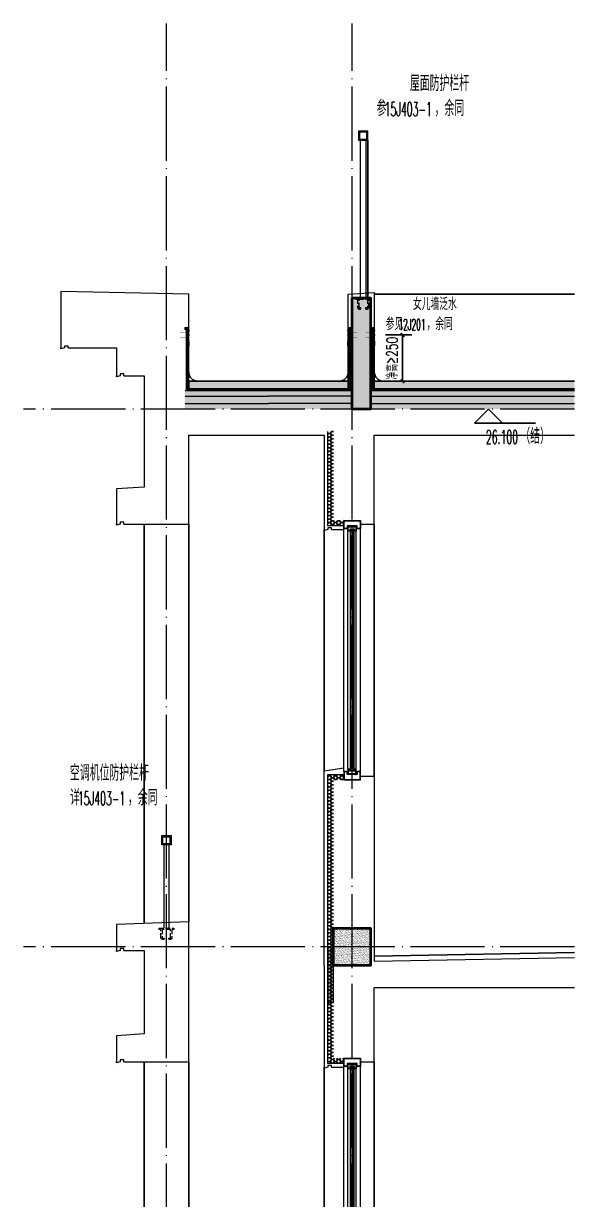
# Model space of a CAD drawing. Extents: x 27938 to 725830, y -209821 to 1628073.
# Drawn here: x 491100 to 494069, y -158206 to -151863 of the extents above; entities that cross this region are included whole.
import ezdxf
from ezdxf.xclip import XClip

# ---------------------------------------------------------------- set-up
doc = ezdxf.new("R2010")
doc.units = 0
doc.header["$LTSCALE"] = 1000
doc.header["$MEASUREMENT"] = 0
doc.header["$XCLIPFRAME"] = 0
doc.linetypes.add('DASH', pattern=[0.35, 0.25, -0.1])
doc.linetypes.add('DOTE', pattern=[2.42, 2, -0.2, 0.02, -0.2])
for name, color, linetype in [('3-屋面构造层', 157, 'Continuous'), ('DIM_ELEV', 3, 'Continuous'), ('DIM_IDEN', 67, 'Continuous'), ('PUB_TEXT', 4, 'Continuous'), ('Stair-栏杆', 142, 'Continuous'), ('SURFACE', 6, 'Continuous'), ('看线', 251, 'Continuous'), ('立面-看线', 251, 'Continuous')]:
    doc.layers.add(name, color=color, linetype=linetype)
for name, color, linetype, lineweight in [('DOTE', 19, 'DOTE', 9), ('PUB_HATCH', 8, 'Continuous', 9), ('S_WINDOW', 144, 'Continuous', 15), ('WALL', 9, 'Continuous', 40), ('内粉刷', 37, 'Continuous', 9), ('立面-栏杆', 105, 'Continuous', 15), ('细细', 250, 'Continuous', 0)]:
    doc.layers.add(name, color=color, linetype=linetype, lineweight=lineweight)
doc.styles.add('_TCH_DIM', font='SIMPLEX.shx', dxfattribs={"width": 0.7, "bigfont": 'GBCBIG.shx'})
doc.styles.add('_TCH_DIM_T3', font='SIMPLEX.shx', dxfattribs={"width": 0.494118, "bigfont": 'GBCBIG.shx'})
doc.dimstyles.new('_TCH_ARCH&&20', dxfattribs={"dimtxt": 59.5, "dimasz": 20, "dimexe": 50, "dimexo": 60, "dimgap": 25.25, "dimtad": 1, "dimdec": 0, "dimzin": 0, "dimdsep": 46, "dimtxsty": '_TCH_DIM_T3', "dimblk": 'ARCHTICK', "dimcen": 0.09, "dimclrt": 7, "dimazin": 2, "dimtfac": 1, "dimtdec": 0, "dimtix": 1, "dimtmove": 2, "dimatfit": 3, "dimfxl": 1, "dimtolj": 1, "dimtzin": 0, "dimarcsym": 0})
pattern_1 = [(0, (-811253.24, -385446.952), (16.66875, 9.623705), [11.1125, -22.225]), (120, (-811253.24, -385446.952), (-16.66874801, 9.62370845), [11.1125, -22.225]), (60, (-811253.24, -385446.952), (1.99e-06, 19.24741345), [-22.225, 11.1125])]
pattern_2 = [(315, (-218910.2607, -140541.0897), (-1.767766953, -1.767766953), []), (315, (-218909.0822, -140541.0897), (-1.767766953, -1.767766953), [])]
pattern_3 = [(315, (-218910.2607, -141979.3279), (-1.767766953, -1.767766953), []), (315, (-218909.0822, -141979.3279), (-1.767766953, -1.767766953), [])]

# ---------------------------------------------------------------- blocks, each defined once
blk = doc.blocks.new('zrszerf')
at = {"layer": '细细'}
h = blk.add_hatch(dxfattribs=at)
h.set_pattern_fill('金属', color=256, style=0)
h.set_pattern_definition(pattern_2)
h.paths.add_polyline_path([(257694.9, 608543.3), (257714.9, 608543.3), (257714.9, 608556.8), (257764.9, 608556.8), (257764.9, 608543.3), (257784.9, 608543.3), (257784.9, 608588.3), (257694.9, 608588.3)])
h.paths.add_polyline_path([(257712.9, 608558.8), (257712.9, 608545.3), (257696.9, 608545.3), (257696.9, 608586.3), (257782.9, 608586.3), (257782.9, 608545.3), (257766.9, 608545.3), (257766.9, 608558.8)], flags=16)
h = blk.add_hatch(dxfattribs=at)
h.set_pattern_fill('金属', color=256, style=0)
h.set_pattern_definition(pattern_2)
h.paths.add_polyline_path([(257762.4, 608554.8), (257762.4, 608529.8), (257750.4, 608529.8), (257750.4, 608539.8), (257729.4, 608539.8), (257729.4, 608529.8), (257717.4, 608529.8), (257717.4, 608554.8)])
h.paths.add_polyline_path([(257719.4, 608552.8), (257719.4, 608531.8), (257727.4, 608531.8), (257727.4, 608541.8), (257752.4, 608541.8), (257752.4, 608531.8), (257760.4, 608531.8), (257760.4, 608552.8)], flags=16)
h = blk.add_hatch(color=256, dxfattribs=at)
edge = h.paths.add_edge_path()
edge.add_line((257735.4, 608539.8), (257735.4, 608527.8))
edge.add_arc((257739.9, 608519.5), 9.44, 61.51755, 118.48245, ccw=False)
edge.add_line((257744.4, 608527.8), (257744.4, 608539.8))
edge.add_arc((257739.9, 608548.1), 9.44, 241.51755, 298.48245, ccw=False)
h = blk.add_hatch(dxfattribs=at)
h.set_pattern_fill('金属', color=256, style=0)
h.set_pattern_definition(pattern_3)
h.paths.add_polyline_path([(257694.9, 607233.3), (257714.9, 607233.3), (257714.9, 607219.8), (257764.9, 607219.8), (257764.9, 607233.3), (257784.9, 607233.3), (257784.9, 607188.3), (257694.9, 607188.3)])
h.paths.add_polyline_path([(257712.9, 607217.8), (257712.9, 607231.3), (257696.9, 607231.3), (257696.9, 607190.3), (257782.9, 607190.3), (257782.9, 607231.3), (257766.9, 607231.3), (257766.9, 607217.8)], flags=16)
h = blk.add_hatch(dxfattribs=at)
h.set_pattern_fill('金属', color=256, style=0)
h.set_pattern_definition(pattern_3)
h.paths.add_polyline_path([(257762.4, 607221.8), (257762.4, 607246.8), (257750.4, 607246.8), (257750.4, 607236.8), (257729.4, 607236.8), (257729.4, 607246.8), (257717.4, 607246.8), (257717.4, 607221.8)])
h.paths.add_polyline_path([(257719.4, 607223.8), (257719.4, 607244.8), (257727.4, 607244.8), (257727.4, 607234.8), (257752.4, 607234.8), (257752.4, 607244.8), (257760.4, 607244.8), (257760.4, 607223.8)], flags=16)
h = blk.add_hatch(color=256, dxfattribs=at)
edge = h.paths.add_edge_path()
edge.add_line((257735.4, 607236.8), (257735.4, 607248.8))
edge.add_arc((257739.9, 607257.1), 9.44, 241.51755, 298.48245)
edge.add_line((257744.4, 607248.8), (257744.4, 607236.8))
edge.add_arc((257739.9, 607228.5), 9.44, 61.51755, 118.48245)
at = {"layer": 'S_WINDOW'}
for p, q in [((257694.9, 607233.3), (257694.9, 608543.3)), ((257784.9, 607233.3), (257784.9, 608543.3)), ((257717.4, 607246.8), (257717.4, 608529.8)), ((257762.4, 607246.8), (257762.4, 608529.8))]:
    blk.add_line(p, q, dxfattribs=at)
for points in [[(257784.9, 608588.3), (257784.9, 608543.3), (257764.9, 608543.3), (257764.9, 608556.8), (257714.9, 608556.8), (257714.9, 608543.3), (257694.9, 608543.3), (257694.9, 608588.3)], [(257782.9, 608586.3), (257782.9, 608545.3), (257766.9, 608545.3), (257766.9, 608558.8), (257712.9, 608558.8), (257712.9, 608545.3), (257696.9, 608545.3), (257696.9, 608586.3)], [(257762.4, 608554.8), (257762.4, 608529.8), (257750.4, 608529.8), (257750.4, 608539.8), (257729.4, 608539.8), (257729.4, 608529.8), (257717.4, 608529.8), (257717.4, 608554.8)], [(257760.4, 608552.8), (257760.4, 608531.8), (257752.4, 608531.8), (257752.4, 608541.8), (257727.4, 608541.8), (257727.4, 608531.8), (257719.4, 608531.8), (257719.4, 608552.8)], [(257784.9, 607188.3), (257784.9, 607233.3), (257764.9, 607233.3), (257764.9, 607219.8), (257714.9, 607219.8), (257714.9, 607233.3), (257694.9, 607233.3), (257694.9, 607188.3)], [(257782.9, 607190.3), (257782.9, 607231.3), (257766.9, 607231.3), (257766.9, 607217.8), (257712.9, 607217.8), (257712.9, 607231.3), (257696.9, 607231.3), (257696.9, 607190.3)], [(257762.4, 607221.8), (257762.4, 607246.8), (257750.4, 607246.8), (257750.4, 607236.8), (257729.4, 607236.8), (257729.4, 607246.8), (257717.4, 607246.8), (257717.4, 607221.8)], [(257760.4, 607223.8), (257760.4, 607244.8), (257752.4, 607244.8), (257752.4, 607234.8), (257727.4, 607234.8), (257727.4, 607244.8), (257719.4, 607244.8), (257719.4, 607223.8)]]:
    blk.add_lwpolyline(points, close=True, dxfattribs=at)
at = {"layer": '细细'}
for points in [[(257735.4, 608539.8), (257735.4, 608527.8, -0.253805), (257744.4, 608527.8), (257744.4, 608539.8, -0.253805)], [(257735.4, 607236.8), (257735.4, 607248.8, 0.253805), (257744.4, 607248.8), (257744.4, 607236.8, 0.253805)]]:
    blk.add_lwpolyline(points, format="xyb", close=True, dxfattribs=at)
for points in [[(257735.4, 607248.8), (257735.4, 608539.8)], [(257744.4, 607248.8), (257744.4, 608539.8)], [(257729.4, 608529.8), (257729.4, 607246.8)], [(257750.4, 608529.8), (257750.4, 607246.8)]]:
    blk.add_lwpolyline(points, dxfattribs=at)
blk = doc.blocks.new('A$C01BC52BD')
at = {"layer": '立面-栏杆'}
for p, q in [((-15, 0), (-15, 450)), ((15, 450), (15, 0))]:
    blk.add_line(p, q, dxfattribs=at)
at = {"layer": '立面-栏杆', "linetype": 'DASH', "ltscale": 0.1}
for p, q in [((40, 0), (-40, 0)), ((-40, 0), (-40, -7.1)), ((40, -7.1), (40, 0)), ((-40, -7.1), (-29.7, -7.1)), ((-29.7, -7.1), (-29.7, -51)), ((-22.5, -7.1), (22.4, -7.1)), ((-22.5, -51), (-22.5, -7.1)), ((-15.3, -52.8), (-20.7, -52.8)), ((-20.7, -60), (-15.3, -60)), ((-12.6, -57.3), (-12.6, -55.5)), ((12.5, -55.5), (12.5, -57.3)), ((20.6, -52.8), (15.2, -52.8)), ((15.2, -60), (20.6, -60)), ((22.4, -7.1), (22.4, -51)), ((29.6, -7.1), (40, -7.1)), ((29.6, -51), (29.6, -7.1))]:
    blk.add_line(p, q, dxfattribs=at)
at = {"layer": '立面-栏杆'}
for points in [[(25, 500), (-25, 500), (-25, 450), (25, 450)], [(19, 494), (-19, 494), (-19, 456), (19, 456)]]:
    blk.add_lwpolyline(points, close=True, dxfattribs=at)
at = {"layer": '立面-栏杆', "linetype": 'DASH', "ltscale": 0.1}
for centre, major_axis, start_param, end_param in [((-20.7, -51), (6.36, 6.36), 2.356194, 3.926991), ((-20.7, -51), (1.27, 1.27), 2.356194, 3.926991), ((-15.3, -55.5), (1.91, 1.91), 5.497787, 7.068583), ((-15.3, -57.3), (1.91, 1.91), 3.926991, 5.497787), ((15.2, -55.5), (1.91, 1.91), 0.785398, 2.356194), ((17.1, -55.4), (3.53, 3.53), 2.748894, 3.534292), ((20.6, -51), (-6.36, 6.36), 2.356194, 3.926991), ((20.6, -51), (-1.27, 1.27), 2.356194, 3.926991)]:
    blk.add_ellipse(centre, major_axis=major_axis, ratio=1, start_param=start_param, end_param=end_param, dxfattribs=at)
blk = doc.blocks.new('A$C2F8614E4')
at = {"layer": 'PUB_TEXT', "style": '_TCH_DIM'}
for s, height, width, p in [('空调机位防护栏杆', 84.4, 0.7, (-495.1, 296.2)), ('详', 84.4, 0.7, (-495.1, 163.3)), ('，余同', 84.4, 0.7, (-182.6, 163.3)), ('15J403-1', 74.38, 0.494118, (-452.1, 163.3))]:
    blk.add_text(s, height=height, dxfattribs=dict(at, width=width)).set_placement(p)
blk = doc.blocks.new('HFHFHTFHSD')
at = {"layer": '立面-看线'}
h = blk.add_hatch(dxfattribs=at)
h.set_pattern_fill('HONEY', color=256, scale=7)
h.set_pattern_definition(pattern_1)
h.paths.add_polyline_path([(933745.5, -117386.1), (933775.5, -117386.1), (933775.5, -116386.1), (933830.5, -116386.1), (933830.5, -116356.1), (933745.5, -116356.1)])
h = blk.add_hatch(dxfattribs=at)
h.set_pattern_fill('碎沙', color=256, scale=4)
h.set_pattern_definition([(37.5, (132722.289, -502748.035), (-0.32000626, 9.78826475), [0, -7.7216, 0, -8.636, 0, -8.255]), (7.5, (132722.29, -502748.035), (8.99046566, 14.33650201), [0, -4.1656, 0, -6.9596, 0, -2.667]), (327.5, (132716.041, -502748.035), (15.819847405, 0.02874369), [0, -2.54, 0, -9.144, 0, -11.938]), (317.5, (132716.041, -502748.035), (15.27112905, 4.45858647), [0, -1.27, 0, -5.9944, 0, -6.858])])
h.paths.add_polyline_path([(933775.5, -117386.1), (933975.5, -117386.1), (933975.5, -117186.1), (933775.5, -117186.1)])
h = blk.add_hatch(dxfattribs=at)
h.set_pattern_fill('HONEY', color=256, scale=7)
h.set_pattern_definition(pattern_1)
h.paths.add_polyline_path([(933745.5, -117386.1), (933775.5, -117386.1), (933775.5, -117886.1), (933830.5, -117886.1), (933830.5, -117916.1), (933745.5, -117916.1)])
at = {"layer": 'PUB_HATCH', "color": 215, "true_color": 0xa953a0}
for points in [[(933745.5, -117386.1), (933745.5, -116356.1), (933830.5, -116356.1)], [(933830.5, -117916.1), (933745.5, -117916.1), (933745.5, -117386.1)]]:
    blk.add_lwpolyline(points, dxfattribs=at)
at = {"layer": 'WALL'}
blk.add_lwpolyline([(933775.5, -117186.1), (933975.5, -117186.1), (933975.5, -117386.1), (933775.5, -117386.1)], close=True, dxfattribs=at)
at = {"layer": '内粉刷'}
blk.add_line((933725.5, -117386.1), (933725.5, -117936.1), dxfattribs=at)
for points in [[(933725.5, -117386.1), (933725.5, -116336.1), (933830.5, -116321.1)], [(933920.5, -116366.1), (933995.5, -116366.1), (933995.5, -117366.1)], [(932645.5, -117906.1), (932995.5, -117906.1), (932995.5, -117151.1), (932605.5, -117166.1), (932605.5, -117306.1)], [(932645.5, -117306.1), (932645.5, -117296.1), (932625.5, -117296.1), (932625.5, -117306.1), (932605.5, -117311.1), (932605.5, -117306.1)], [(932645.5, -117306.1), (932755.5, -117306.1), (932755.5, -117756.1), (932605.5, -117766.1), (932605.5, -117906.1)], [(935074.1, -117346.1), (933995.5, -117366.1)], [(933920.5, -117906.1), (933995.5, -117906.1), (933995.5, -117506.1), (935074.1, -117506.1)], [(932645.5, -117906.1), (932645.5, -117896.1), (932625.5, -117896.1), (932625.5, -117906.1), (932605.5, -117911.1), (932605.5, -117906.1)], [(932595.5, -117936.1), (932595.5, -117936.1)], [(933765.5, -117936.1), (933765.5, -117926.1), (933745.5, -117926.1), (933745.5, -117936.1), (933725.5, -117941.1), (933725.5, -117936.1)], [(933765.5, -117936.1), (933830.5, -117936.1)]]:
    blk.add_lwpolyline(points, dxfattribs=at)
at = {"layer": '看线'}
for p, q in [((932755.5, -115006.1), (932755.5, -117160.3)), ((932995.5, -115006.1), (932995.5, -117151.1)), ((933725.5, -115036.1), (933725.5, -116336.1)), ((933995.5, -115006.1), (933995.5, -116366.1))]:
    blk.add_line(p, q, dxfattribs=at)
at = {"layer": '看线', "color": 32}
blk.add_lwpolyline([(935074.1, -117316.1), (933995.5, -117336.1)], dxfattribs=at)
for name, p in [('zrszerf', (676135.6, -723574.4)), ('A$C2F8614E4', (932850.5, -116686.1))]:
    blk.add_blockref(name, p)
at = {"xscale": -1}
blk.add_blockref('A$C01BC52BD', (932875.5, -117186.1), dxfattribs=at)
blk = doc.blocks.new('VDVDXAXFSFFX')
at = {"layer": 'PUB_HATCH'}
h = blk.add_hatch(dxfattribs=at)
h.set_pattern_fill('DOTS', color=251, scale=2, style=0)
h.set_pattern_definition([(0, (924712.4965, -148185.593), (1.5875, 3.175), [0, -3.175])])
h.paths.add_polyline_path([(924682.5, -148185.6), (924712.5, -148185.6), (924712.5, -147935.6), (924712.5, -147885.6), (924712.5, -147885.6), (924712.5, -147885.6), (924682.5, -147885.6)])
at = {"layer": 'PUB_HATCH', "color": 5}
blk.add_lwpolyline([(924712.5, -147885.6), (924682.5, -147885.6), (924682.5, -148185.6), (924712.5, -148185.6)], close=True, dxfattribs=at)
blk = doc.blocks.new('_ArchTick')
at = {"color": 0, "linetype": 'ByBlock', "const_width": 0.4}
blk.add_lwpolyline([(-0.5, -0.5), (0.5, 0.5)], dxfattribs=at)
blk = doc.blocks.new('*D222')
at = {"layer": 'Defpoints', "color": 0, "transparency": 16777216}
for p in [(492990.4, -153543), (493142.9, -153543), (492990.4, -153793)]:
    blk.add_point(p, dxfattribs=at)
at = {"layer": 'DIM_IDEN', "color": 0, "lineweight": -2, "transparency": 16777216}
for p, q in [((493050.4, -153543), (493192.9, -153543)), ((493142.9, -153793), (493142.9, -153543)), ((493050.4, -153793), (493192.9, -153793))]:
    blk.add_line(p, q, dxfattribs=at)
at = {"layer": 'DIM_IDEN', "color": 0, "lineweight": -2, "transparency": 16777216, "xscale": 20, "yscale": 20, "zscale": 20}
for p, rotation in [((493142.9, -153543), 90), ((493142.9, -153793), 270)]:
    blk.add_blockref('_ArchTick', p, dxfattribs=dict(at, rotation=rotation))
at = {"layer": 'DIM_IDEN', "color": 7, "transparency": 16777216, "insert": (493086.3, -153668), "char_height": 59.5, "attachment_point": 5, "rotation": 90, "style": '_TCH_DIM_T3'}
blk.add_mtext('\\A1;{\\W0.70588;净高≥250}', dxfattribs=at)
blk = doc.blocks.new('A$C05102146')
at = {"layer": 'PUB_TEXT', "style": '_TCH_DIM'}
for s, height, width, p in [('屋面防护栏杆', 84.4, 0.7, (226.9, 215.7)), ('参', 84.4, 0.7, (47.3, 81)), ('15J403-1', 74.38, 0.494118, (90.3, 81)), ('，余同', 84.4, 0.7, (359.8, 81))]:
    blk.add_text(s, height=height, dxfattribs=dict(at, width=width)).set_placement(p)
blk = doc.blocks.new('A$C40486AD2')
at = {"layer": 'PUB_TEXT', "style": '_TCH_DIM'}
for s, height, width, p in [('女儿墙泛水', 67.52, 0.7, (254.8, 115.3)), ('参见', 67.52, 0.7, (107.7, 7.5)), ('12J201', 59.5, 0.494118, (176.6, 7.5)), ('，余同', 67.52, 0.7, (327.8, 7.5))]:
    blk.add_text(s, height=height, dxfattribs=dict(at, width=width)).set_placement(p)
blk = doc.blocks.new('FGHFG4334GDFGDFFGGGGGGDFG4G')
at = {"layer": 'SURFACE', "const_width": 2.25}
for points in [[(46.5, 0), (0, 0)], [(46.5, -27.6), (0, -27.6)]]:
    blk.add_lwpolyline(points, dxfattribs=at)
at = {"layer": 'SURFACE', "const_width": 1.5}
blk.add_lwpolyline([(46.5, 17.2, -1), (46.5, 5.2), (46.5, -6.8, -1), (46.5, -18.8), (46.5, -36.8), (52.5, -48), (52.5, -72.8)], format="xyb", dxfattribs=at)
blk = doc.blocks.new('FGDGDGD')
at = {"layer": '3-屋面构造层'}
h = blk.add_hatch(dxfattribs=at)
h.set_pattern_fill('隔热材料01', color=256, scale=7.692308, style=0)
h.set_pattern_definition([(270, (9.5186, 433.228), (3.846153863, -7e-16), [0.385980771, -3.460173092]), (270, (6.637, 433.228), (3.846153863, -7e-16), [0.385980771, -3.460173092]), (90, (8.5996, 430.618), (-3.846153863, 2e-16), [0.385980771, -3.460173092]), (90, (7.556, 430.618), (-3.846153863, 2e-16), [0.385980771, -3.460173092]), (180, (10.002, 430), (-5e-16, -3.846153863), [3.848019248, 0.001865385]), (135, (8.9282, 430.193), (2e-16, 3.846144175), [0.328307694, -5.110980792]), (116.56505, (12.5422, 430.4251), (8.6793e-06, 3.8461487416), [0.215769232, -8.384500037]), (116.56505, (8.696, 430.4251), (8.6793e-06, 3.8461487416), [0.215769232, -8.384500037]), (153.43495, (13.1603, 430), (-8.679e-06, 3.846148742), [0.431538463, -8.168730805]), (153.43495, (9.3142, 430), (-8.679e-06, 3.846148742), [0.431538463, -8.168730805]), (63.43495, (12.4457, 431.0041), (-8.6793e-06, 3.8461487416), [2.054923086, -6.545346183]), (63.43495, (8.5996, 431.0041), (-8.6793e-06, 3.8461487416), [2.054923086, -6.545346183]), (116.56505, (13.3647, 433.228), (8.6793e-06, 3.8461487416), [0.215769232, -8.384500037]), (116.56505, (9.5186, 433.228), (8.6793e-06, 3.8461487416), [0.215769232, -8.384500037]), (135, (9.422, 433.421), (2e-16, 3.846144175), [0.328307694, -5.110980792]), (153.43495, (13.036, 433.6532), (-8.679e-06, 3.846148742), [0.431538463, -8.168730805]), (153.43495, (9.19, 433.6532), (-8.679e-06, 3.846148742), [0.431538463, -8.168730805]), (45, (6.7336, 433.421), (2e-16, 3.846144175), [0.328307694, -5.110980792]), (63.43495, (10.4833, 433.228), (-8.6793e-06, 3.8461487416), [0.215769232, -8.384500037]), (63.43495, (6.6371, 433.228), (-8.6793e-06, 3.8461487416), [0.215769232, -8.384500037]), (26.56505, (10.812, 433.6532), (8.679e-06, 3.846148742), [0.431538463, -8.168730805]), (26.56505, (6.9658, 433.6532), (8.679e-06, 3.846148742), [0.431538463, -8.168730805]), (116.56505, (11.4023, 431.0041), (8.6793e-06, 3.8461487416), [2.054923086, -6.545346183]), (116.56505, (7.5561, 431.0041), (8.6793e-06, 3.8461487416), [2.054923086, -6.545346183]), (45, (7.2275, 430.193), (2e-16, 3.846144175), [0.328307694, -5.110980792]), (63.43495, (11.3058, 430.4251), (-8.6793e-06, 3.8461487416), [0.215769232, -8.384500037]), (63.43495, (7.4596, 430.4251), (-8.6793e-06, 3.8461487416), [0.215769232, -8.384500037]), (26.56505, (10.6877, 430), (8.679e-06, 3.846148742), [0.431538463, -8.168730805]), (26.56505, (6.8415, 430), (8.679e-06, 3.846148742), [0.431538463, -8.168730805])])
edge = h.paths.add_edge_path()
edge.add_arc((682180.8, 585366.2), 9.23, 450, 540, ccw=False)
edge.add_line((682180.8, 585375.4), (682191.6, 585375.4))
edge.add_line((682191.6, 585375.4), (682191.6, 585366.2))
edge.add_line((682191.6, 585366.2), (682171.6, 585366.2))
h = blk.add_hatch(dxfattribs=at)
h.set_pattern_fill('混凝土', color=256, scale=5, angle=-1.14576, style=0)
h.set_pattern_definition([(48.854237, (-82751.966, -43707.863), (35.7930991, -3.8540962), [3.75, -41.25]), (353.854237, (-82751.966, -43707.863), (-6.1841378, 37.7408106), [3, -33]), (99.305637, (-82748.983, -43708.185), (29.6089874, 33.886691), [3.1870095, -35.0571056]), (45.038437, (-82751.766, -43697.865), (53.1858973, -9.3413237), [5.625, -61.875]), (95.489837, (-82747.334, -43698.644), (47.6977146, 47.7616795), [4.7805144, -52.58565]), (350.038437, (-82751.766, -43697.865), (47.6976773, 47.7617167), [4.5, -49.5]), (19.854237, (-82746.817, -43700.465), (29.4368469, -20.7237073), [3.75, -41.25]), (324.854237, (-82746.817, -43700.465), (12.8883392, 36.0069862), [3, -33]), (70.305637, (-82744.364, -43702.192), (42.3251977, 15.2832459), [3.1870095, -35.0571056]), (36.3542372, (-82751.966, -43707.863), (0.9406985, 16.62920733), [0, -32.6, 0, -33.5, 0, -33.125]), (6.3542372, (-82751.966, -43707.863), (13.54517982, 19.45362572), [0, -19.1, 0, -31.85, 0, -12.625]), (326.3542372, (-82763.114, -43707.64), (26.66323482, -1.66123381), [0, -12.5, 0, -39, 0, -51.75]), (316.3542372, (-82768.113, -43707.54), (29.2535633, 4.4211788), [0, -16.25, 0, -25.9, 0, -36.75])])
h.paths.add_polyline_path([(674875.1, 585046.2), (674875.1, 585086.2), (682171.6, 585086.2), (682171.6, 585046.2)])
h = blk.add_hatch(dxfattribs=at)
h.set_pattern_fill('隔热材料03', color=256, scale=12.5, style=0)
h.set_pattern_definition([(113.578, (-500407.8114, 374696.8656), (-0.0086926214, 6.2699620763), [1.075, -0.5693125, 2.8375, -0.5693125, 1.075, -0.6825]), (66.42, (-500406.1744, 374696.8656), (2.727787851, 6.0425e-05), [1.075, -0.5693125, 2.840375, -0.5693125, 1.075, -0.6825]), (180, (-500406.1744, 374696.8656), (0, 6.25), [1.636625, -1.0910625]), (180, (-500407.538, 374702.4906), (0, 6.25), [1.636625, -1.0910625]), (90, (-500405.7427, 374697.8548), (2.72775, 2e-16), [0.52175, -5.72825]), (90, (-500407.1066, 374700.9798), (2.72775, 2e-16), [0.52175, -5.72825]), (90, (-500408.2427, 374697.8548), (2.72775, 2e-16), [0.52175, -5.72825]), (90, (-500409.6066, 374700.9798), (2.72775, 2e-16), [0.52175, -5.72825])])
edge = h.paths.add_edge_path()
edge.add_line((682177.8, 585086.2), (682177.8, 585050.2))
edge.add_arc((682171.6, 585050.2), 6.25, 270, 360, ccw=False)
edge.add_line((682171.6, 585044), (682171.6, 585086.2))
edge.add_line((682171.6, 585086.2), (682177.8, 585086.2))
h = blk.add_hatch(dxfattribs=at)
h.set_pattern_fill('焦渣矿渣', color=256, scale=4, angle=-1.14576, style=0)
h.set_pattern_definition([(358.8542372, (-82751.966, -43697.863), (8.27546507, 13.69326162), [1.6, -14.4]), (298.8542372, (-82751.966, -43697.863), (15.99644496, -0.32013217), [1.6, -14.4]), (238.8542372, (-82750.366, -43697.895), (7.72097989, -14.0133938), [1.6, -14.4]), (268.8542372, (-82745.567, -43697.991), (15.83683295, -8.3183365), [2.4, -11.456]), (268.8542372, (-82743.967, -43698.023), (15.83683295, -8.3183365), [2.4, -11.456]), (268.8542372, (-82742.368, -43698.055), (15.83683295, -8.3183365), [2.4, -11.456])])
h.paths.add_polyline_path([(674875.1, 585006.2), (674875.1, 585036.2), (682191.6, 585036.2), (682191.6, 585006.2)])
h = blk.add_hatch(dxfattribs=at)
h.set_pattern_fill('加气混凝土', color=256, scale=5, style=0)
h.set_pattern_definition([(0, (-82734.266, -43726.163), (30, 60), [0, -60]), (0, (-82769.366, -43734.263), (30, 60), [0, -60]), (0, (-82749.866, -43734.863), (30, 60), [0, -60]), (0, (-82728.566, -43717.163), (30, 60), [0, -60]), (0, (-82753.466, -43737.863), (30, 60), [0, -60]), (0, (-82722.566, -43679.363), (30, 60), [0, -60]), (0, (-82740.866, -43684.163), (30, 60), [0, -60]), (0, (-82731.266, -43691.663), (30, 60), [0, -60]), (0, (-82780.166, -43692.863), (30, 60), [0, -60]), (0, (-82750.766, -43695.563), (30, 60), [0, -60]), (0, (-82762.166, -43710.863), (30, 60), [0, -60]), (0, (-82761.566, -43733.363), (30, 60), [0, -60]), (0, (-82739.066, -43735.763), (30, 60), [0, -60]), (0, (-82722.566, -43709.363), (30, 60), [0, -60]), (0, (-82778.666, -43718.663), (30, 60), [0, -60]), (0, (-82773.566, -43708.463), (30, 60), [0, -60]), (0, (-82750.166, -43712.663), (30, 60), [0, -60]), (0, (-82758.566, -43721.363), (30, 60), [0, -60]), (0, (-82763.366, -43701.563), (30, 60), [0, -60]), (0, (-82755.866, -43679.063), (30, 60), [0, -60]), (0, (-82776.266, -43731.263), (30, 60), [0, -60]), (0, (-82743.266, -43691.363), (30, 60), [0, -60]), (0, (-82771.166, -43690.463), (30, 60), [0, -60]), (0, (-82775.966, -43682.663), (30, 60), [0, -60]), (130.601294, (-82726.2516, -43698.149), (-149.999998343, 180.000000787), [2.6341554, -1103.7111]), (18.4349488, (-82730.537, -43697.006), (149.99999945, 59.99999956), [2.710524, -376.76279]), (90, (-82730.537, -43699.578), (30, 60), [2.5714284, -117.428565]), (161.565051, (-82727.966, -43700.435), (-150.000000755, 59.99999553), [2.710524, -376.76279]), (53.1301023, (-82727.966, -43700.435), (30.00000006, 59.99999997), [2.857143, -297.14285]), (135, (-82725.68, -43731.006), (-30.00000363, 59.99999594), [2.424366, -167.28126]), (45, (-82729.109, -43731.006), (29.9999998, 59.99999976), [2.424366, -167.28126]), (135, (-82727.394, -43732.72), (-30.00000363, 59.99999594), [2.424366, -167.28126]), (45, (-82727.394, -43732.72), (29.9999998, 59.99999976), [2.424366, -167.28126]), (116.565051, (-82754.537, -43690.72), (-5.2e-06, 119.9999967), [3.1943826, -63.88765]), (180, (-82755.966, -43687.863), (-30, 60), [3.4285716, -56.571425]), (63.434949, (-82760.823, -43690.72), (3e-07, 119.9999994), [3.1943826, -63.88765]), (116.565051, (-82759.394, -43693.58), (-5.2e-06, 119.9999967), [3.1943826, -63.88765]), (0, (-82759.394, -43693.58), (30, 60), [3.4285716, -56.571425]), (63.434949, (-82755.966, -43693.58), (3e-07, 119.9999994), [3.1943826, -63.88765]), (107.102728, (-82731.9658, -43711.0063), (-89.999996559, 300.000000484), [3.8861346, -1628.29025]), (143.972626, (-82733.1087, -43707.292), (-569.999992774, 419.999999525), [3.8861346, -812.202]), (180, (-82736.25, -43705.006), (-30, 60), [3.7142856, -56.28571]), (36.0273733, (-82743.1087, -43707.292), (569.999995788, 419.999995472), [3.8861346, -812.202]), (71.5650511, (-82744.252, -43710.721), (90.00000046, 299.99999948), [3.6140316, -375.85928]), (107.102728, (-82743.1087, -43714.4348), (-89.999996559, 300.000000484), [3.8861346, -1628.29025]), (143.972626, (-82739.966, -43716.7206), (-569.999992774, 419.999999525), [3.8861346, -812.202]), (0, (-82739.966, -43716.72), (30, 60), [3.7142856, -56.28571]), (36.0273733, (-82736.2516, -43716.7206), (569.999995788, 419.999995472), [3.8861346, -812.202]), (71.5650511, (-82733.109, -43714.435), (90.00000046, 299.99999948), [3.6140316, -375.85928]), (150.255118, (-82731.3944, -43683.006), (-90.000000213, 59.999999257), [2.303502, -481.43196]), (90, (-82733.394, -43684.15), (30, 60), [2.2857144, -117.714275]), (29.7448813, (-82733.3944, -43684.149), (90.000000053, 59.99999972), [2.303502, -481.43196]), (116.565051, (-82745.394, -43725.58), (-5.2e-06, 119.9999967), [3.1943826, -63.88765]), (168.690067, (-82746.823, -43722.7206), (-270.0000002, 59.999998494), [2.9137254, -608.96855]), (41.1859251, (-82751.9658, -43724.149), (749.999995456, 659.999994229), [3.0371844, -1272.5802]), (90, (-82751.966, -43727.006), (30, 60), [2.857143, -117.14285]), (138.814074, (-82749.68, -43729.0063), (-749.999986669, 660.000004204), [3.0371844, -1272.5802]), (16.6992442, (-82749.68, -43729.0063), (989.999992552, 299.999996858), [2.982945, -1249.85375]), (60.9453959, (-82746.823, -43728.149), (29.99999992, 59.999999469), [2.9416086, -1232.53395]), (109.983106, (-82770.5373, -43700.4348), (-150.000000565, 419.9999988885), [3.3442002, -1401.21975]), (155.556045, (-82771.68, -43697.292), (-390.0000014866, 179.99999626), [3.4522986, -1446.51315]), (24.4439547, (-82777.9658, -43697.292), (390.0000001945, 179.999999134), [3.4522986, -1446.51315]), (70.0168934, (-82779.1087, -43700.4348), (150.000000452, 419.999998958), [3.3442002, -1401.21975]), (109.983106, (-82777.9658, -43703.5777), (-150.000000565, 419.9999988885), [3.3442002, -1401.21975]), (160.016893, (-82774.823, -43704.7206), (-150.000000088, 59.999997267), [3.3442002, -698.93775]), (19.9831065, (-82774.823, -43704.7206), (149.999999176, 59.999999905), [3.3442002, -698.93775]), (70.0168934, (-82771.68, -43703.5777), (150.000000452, 419.999998958), [3.3442002, -1401.21975]), (122.005383, (-82748.2516, -43705.8634), (-30.000004026, 59.999996937), [2.6954232, -563.3434]), (18.4349488, (-82752.252, -43704.435), (149.99999945, 59.99999956), [2.710524, -376.76279]), (90, (-82752.252, -43707.006), (30, 60), [2.5714284, -117.428565]), (161.565051, (-82749.68, -43707.863), (-150.000000755, 59.99999553), [2.710524, -376.76279]), (54.4623222, (-82749.68, -43707.8634), (209.999999696, 299.99999955), [2.457807, -1029.82115]), (116.565051, (-82765.68, -43720.435), (-5.2e-06, 119.9999967), [3.1943826, -63.88765]), (180, (-82767.11, -43717.58), (-30, 60), [3.142857, -56.85714]), (59.0362434, (-82771.966, -43720.435), (30.000000098, 59.99999971), [3.3319728, -696.3822]), (120.963756, (-82770.2516, -43723.292), (-30.0000041, 59.999997245), [3.3319728, -696.3822]), (0, (-82770.25, -43723.29), (30, 60), [3.142857, -56.85714]), (63.434949, (-82767.11, -43723.29), (3e-07, 119.9999994), [3.1943826, -63.88765])])
h.paths.add_polyline_path([(682191.6, 584936.2), (674875.1, 584936.2), (674875.1, 584966.2), (682191.6, 584966.2)])
at = {"layer": '立面-看线'}
h = blk.add_hatch(dxfattribs=at)
h.set_pattern_fill('HONEY', color=256, scale=7)
h.set_pattern_definition([(0, (-799653.24, -415240.13), (16.66875, 9.623705), [11.1125, -22.225]), (120, (-799653.24, -415240.13), (-16.66874801, 9.62370845), [11.1125, -22.225]), (60, (-799653.24, -415240.13), (1.99e-06, 19.24741345), [-22.225, 11.1125])])
h.paths.add_polyline_path([(682191.6, 584966.2), (674875.1, 584966.2), (674875.1, 585006.2), (682191.6, 585006.2)])
at = {"layer": '3-屋面构造层'}
for p, q in [((682177.8, 585086.2), (674875.1, 585086.2)), ((682171.6, 585086.2), (682171.6, 585044)), ((682171.6, 585046.2), (674875.1, 585046.2)), ((682191.6, 585036.2), (674875.1, 585036.2))]:
    blk.add_line(p, q, dxfattribs=at)
at = {"layer": '3-屋面构造层', "color": 251, "linetype": 'DASH', "ltscale": 0.05, "true_color": 0x636466, "const_width": 2.5}
for points in [[(682056.6, 585042.7), (682171.6, 585042.7, 0.414214), (682179.1, 585050.2), (682179.1, 585366.2)], [(682056.6, 585039), (682171.6, 585039, 0.414214), (682182.8, 585050.2), (682182.8, 585366.2)]]:
    blk.add_lwpolyline(points, format="xyb", dxfattribs=at)
at = {"layer": '3-屋面构造层', "color": 251, "true_color": 0x636466}
for points in [[(682056.6, 585041.5), (682171.6, 585041.5, 0.414214), (682180.3, 585050.2), (682180.3, 585366.2)], [(682056.6, 585044), (682171.6, 585044, 0.414214), (682177.8, 585050.2), (682177.8, 585366.2)], [(682056.6, 585040.2), (682171.6, 585040.2, 0.414214), (682181.6, 585050.2), (682181.6, 585366.2), (682184.1, 585366.2), (682184.1, 585050.2, -0.414214), (682171.6, 585037.7), (682056.6, 585037.7)]]:
    blk.add_lwpolyline(points, format="xyb", dxfattribs=at)
at = {"layer": '3-屋面构造层', "ltscale": 0.8}
blk.add_lwpolyline([(682171.6, 585366.2, -0.414214), (682180.8, 585375.4), (682191.6, 585375.4), (682191.6, 585366.2), (682171.6, 585366.2)], format="xyb", dxfattribs=at)
at = {"layer": '3-屋面构造层', "color": 251, "linetype": 'DASH', "ltscale": 0.05, "true_color": 0x636466, "const_width": 2.5}
for points in [[(682042.7, 585039), (674875.1, 585039)], [(682056.6, 585042.7), (682042.7, 585039)]]:
    blk.add_lwpolyline(points, dxfattribs=at)
at = {"layer": '3-屋面构造层', "color": 251, "true_color": 0x636466}
for points in [[(682042.7, 585040.2), (674875.1, 585040.2)], [(674875.1, 585037.7), (682042.7, 585037.7)], [(682056, 585043.8), (682042.1, 585040.1)], [(682043.2, 585037.9), (682057.1, 585041.6)]]:
    blk.add_lwpolyline(points, dxfattribs=at)
at = {"layer": '3-屋面构造层'}
blk.add_arc((682121.6, 585136.2), 50, 270, 360, dxfattribs=at)
at = {"layer": 'PUB_HATCH', "color": 215, "true_color": 0xa953a0}
for p, q in [((682191.6, 585006.2), (674875.1, 585006.2)), ((682191.6, 584966.2), (674875.1, 584966.2))]:
    blk.add_line(p, q, dxfattribs=at)
at = {"layer": '3-屋面构造层', "color": 1, "xscale": -1}
blk.add_blockref('FGHFG4334GDFGDFFGGGGGGDFG4G', (682218.1, 585349), dxfattribs=at)
blk = doc.blocks.new('FGHFGFD')
at = {"layer": '立面-栏杆'}
for p, q in [((542633.8, 108636.1), (542633.8, 109486.1)), ((542663.8, 109486.1), (542663.8, 108636.1))]:
    blk.add_line(p, q, dxfattribs=at)
at = {"layer": '立面-栏杆', "linetype": 'DASH', "ltscale": 0.1}
for p, q in [((542688.8, 108636.1), (542608.8, 108636.1)), ((542608.8, 108636.1), (542608.8, 108629)), ((542608.8, 108629), (542619.1, 108629)), ((542619.1, 108629), (542619.1, 108585.1)), ((542626.3, 108629), (542671.3, 108629)), ((542626.3, 108585.1), (542626.3, 108629)), ((542671.3, 108629), (542671.3, 108585.1)), ((542678.5, 108629), (542688.8, 108629)), ((542678.5, 108585.1), (542678.5, 108629)), ((542688.8, 108629), (542688.8, 108636.1)), ((542633.5, 108583.3), (542628.1, 108583.3)), ((542628.1, 108576.1), (542633.5, 108576.1)), ((542636.2, 108578.8), (542636.2, 108580.6)), ((542661.4, 108580.6), (542661.4, 108578.8)), ((542669.5, 108583.3), (542664.1, 108583.3)), ((542664.1, 108576.1), (542669.5, 108576.1))]:
    blk.add_line(p, q, dxfattribs=at)
at = {"layer": '立面-栏杆'}
for points in [[(542673.8, 109536.1), (542623.8, 109536.1), (542623.8, 109486.1), (542673.8, 109486.1)], [(542667.8, 109530.1), (542629.8, 109530.1), (542629.8, 109492.1), (542667.8, 109492.1)]]:
    blk.add_lwpolyline(points, close=True, dxfattribs=at)
at = {"layer": '立面-栏杆', "linetype": 'DASH', "ltscale": 0.1}
for centre, major_axis, start_param, end_param in [((542628.1, 108585.1), (6.36, 6.36), 2.356194, 3.926991), ((542628.1, 108585.1), (1.27, 1.27), 2.356194, 3.926991), ((542633.5, 108580.6), (1.91, 1.91), 5.497787, 7.068583), ((542633.5, 108578.8), (1.91, 1.91), 3.926991, 5.497787), ((542664.1, 108580.6), (1.91, 1.91), 0.785398, 2.356194), ((542666, 108580.7), (3.53, 3.53), 2.748894, 3.534292), ((542669.5, 108585.1), (-6.36, 6.36), 2.356194, 3.926991), ((542669.5, 108585.1), (-1.27, 1.27), 2.356194, 3.926991)]:
    blk.add_ellipse(centre, major_axis=major_axis, ratio=1, start_param=start_param, end_param=end_param, dxfattribs=at)

msp = doc.modelspace()

# ---------------------------------------------------------------- hatches: boundary and pattern name
at = {"layer": 'Stair-栏杆'}
h = msp.add_hatch(dxfattribs=at)
h.set_pattern_fill('水域', color=5, scale=5)
h.set_pattern_definition([(0, (-49718.431, -261979.151), (0, 10.23622015), [1.2795276, -8.956693]), (26.5650512, (-49717.1517, -261979.151), (10.236220737, 9.4e-08), [1.4305551, -21.458329]), (333.4349488, (-49709.4745, -261978.5112), (10.23622078, -4e-09), [1.4305551, -21.458329]), (45, (-49715.872, -261978.511), (0, 10.2362206), [1.80952525, -12.666676]), (135, (-49709.4745, -261978.511), (-10.2362206, 1e-15), [1.80952525, -12.666676]), (26.5650512, (-49714.5927, -261977.2317), (10.236220737, 9.4e-08), [1.4305551, -21.458329]), (333.4349488, (-49712.0336, -261976.592), (10.23622078, -4e-09), [1.4305551, -21.458329]), (0, (-49713.313, -261976.592), (0, 10.23622015), [1.2795276, -8.956693])])
h.paths.add_polyline_path([(492945.4, -152493), (492945.4, -153343), (492955.4, -153343), (492955.4, -152493)])
at = {"layer": '立面-看线'}
h = msp.add_hatch(dxfattribs=at)
h.set_pattern_fill('碎沙', color=256, scale=4)
h.set_pattern_definition([(37.5, (-308182.833, -539304.992), (-0.32000626, 9.78826475), [0, -7.7216, 0, -8.636, 0, -8.255]), (7.5, (-308182.833, -539304.992), (8.99046566, 14.33650201), [0, -4.1656, 0, -6.9596, 0, -2.667]), (327.5, (-308189.081, -539304.992), (15.819847405, 0.02874369), [0, -2.54, 0, -9.144, 0, -11.938]), (317.5, (-308189.081, -539304.992), (15.27112905, 4.45858647), [0, -1.27, 0, -5.9944, 0, -6.858])])
h.paths.add_polyline_path([(492870.4, -153943), (492970.4, -153943), (492970.4, -153343), (492870.4, -153343)])
h = msp.add_hatch(dxfattribs=at)
h.set_pattern_fill('HONEY', color=256, scale=7)
h.set_pattern_definition([(0, (-1252258.362, -422103.902), (16.66875, 9.623705), [11.1125, -22.225]), (120, (-1252258.362, -422103.902), (-16.66874801, 9.62370845), [11.1125, -22.225]), (60, (-1252258.362, -422103.902), (1.99e-06, 19.24741345), [-22.225, 11.1125])])
h.paths.add_polyline_path([(492740.4, -154063), (492770.4, -154063), (492770.4, -154543), (492825.4, -154543), (492825.4, -154573), (492740.4, -154573)])

# ---------------------------------------------------------------- linework, layer by layer
at = {"layer": 'DIM_ELEV', "color": 3}
for p, q in [((493606.1, -153943), (493531.1, -154018)), ((493606.1, -153943), (493681.1, -154018)), ((493531.1, -154018), (493859.1, -154018))]:
    msp.add_line(p, q, dxfattribs=at)
at = {"layer": 'DOTE', "linetype": 'DOTE', "ltscale": 0.2}
for p, q in [((491870.4, -169543), (491870.4, -151863)), ((492870.4, -169543), (492870.4, -151863)), ((494068.9, -153943), (491100.2, -153943)), ((494068.9, -156843), (491100.2, -156843))]:
    msp.add_line(p, q, dxfattribs=at)
at = {"layer": 'PUB_HATCH', "color": 215, "true_color": 0xa953a0}
msp.add_lwpolyline([(492825.4, -154573), (492740.4, -154573), (492740.4, -154063)], dxfattribs=at)
at = {"layer": 'Stair-栏杆', "color": 5}
msp.add_lwpolyline([(492955.4, -152493), (492955.4, -152493), (492955.4, -153343), (492955.4, -153343)], close=True, dxfattribs=at)
at = {"layer": 'WALL', "color": 7}
msp.add_lwpolyline([(492870.4, -153343), (492970.4, -153343), (492970.4, -153943), (492870.4, -153943)], close=True, dxfattribs=at)
at = {"layer": '内粉刷'}
for points in [[(491990.4, -153793), (491990.4, -153323), (491300.4, -153308), (491300.4, -153613)], [(492850.4, -153793), (492850.4, -153323), (492990.4, -153313), (492990.4, -153793)], [(491340.4, -153613), (491340.4, -153603), (491320.4, -153603), (491320.4, -153613), (491300.4, -153618), (491300.4, -153613)], [(491320.4, -153613), (491320.4, -153613)], [(491340.4, -153613), (491600.4, -153613), (491600.4, -153763)], [(491640.4, -153763), (491640.4, -153753), (491620.4, -153753), (491620.4, -153763), (491600.4, -153768), (491600.4, -153763)], [(491640.4, -153763), (491750.4, -153763), (491750.4, -154363), (491600.4, -154373), (491600.4, -154563)], [(491640.4, -154563), (491990.4, -154563), (491990.4, -154083), (492720.4, -154083), (492720.4, -154593)], [(492915.4, -154563), (492990.4, -154563), (492990.4, -154083), (494068.9, -154083)], [(491640.4, -154563), (491640.4, -154553), (491620.4, -154553), (491620.4, -154563), (491600.4, -154568), (491600.4, -154563)], [(492760.4, -154593), (492760.4, -154583), (492740.4, -154583), (492740.4, -154593), (492720.4, -154598), (492720.4, -154593)], [(492760.4, -154593), (492825.4, -154593)]]:
    msp.add_lwpolyline(points, dxfattribs=at)
at = {"layer": '看线', "color": 252}
msp.add_line((494068.9, -153323), (492990.4, -153323), dxfattribs=at)

# ---------------------------------------------------------------- block references
for name, p in [('A$C05102146', (492955.4, -152443)), ('FGHFGFD', (-49718.4, -261979.2)), ('A$C40486AD2', (492943.9, -153524.2)), ('HFHFHTFHSD', (-441005.1, -39556.9)), ('VDVDXAXFSFFX', (-431942.1, -8957.4)), ('HFHFHTFHSD', (-441005.1, -42456.9))]:
    msp.add_blockref(name, p)
ref = msp.add_blockref('FGDGDGD', (1174162, -738879.2), dxfattribs=dict(xscale=-1))
XClip(ref).set_block_clipping_path([(681741.5665971971, 584936.1769558351), (682291.5665918037, 585472.4671634162)])
ref = msp.add_blockref('FGDGDGD', (-189321.2, -738879.2))
XClip(ref).set_block_clipping_path([(681741.5665971971, 584936.1769558351), (682291.5665918037, 585472.4671634162)])
ref = msp.add_blockref('FGDGDGD', (1175162, -738879.2), dxfattribs=dict(xscale=-1))
XClip(ref).set_block_clipping_path([(681093.0416780534, 584936.1769558351), (682291.5665918037, 585389.8130026823)])

# ---------------------------------------------------------------- texts
at = {"layer": 'DIM_ELEV', "color": 7, "style": '_TCH_DIM'}
for s, height, width, p in [('26.100', 74.38, 0.494118, (493591.6, -154130.6)), ('（结）', 84.4, 0.7, (493777.1, -154130.6))]:
    msp.add_text(s, height=height, dxfattribs=dict(at, width=width)).set_placement(p)

# ---------------------------------------------------------------- dimensions: what is measured, and where the dimension line sits
at = {"layer": 'DIM_IDEN'}
dim = msp.add_aligned_dim(p1=(492990.4, -153793), p2=(492990.4, -153543), distance=-152.5, text='{\\W0.70588;净高≥250}', dimstyle='_TCH_ARCH&&20', dxfattribs=at)
dim.commit()
dim.dimension.update_dxf_attribs({"geometry": '*D222', "text_midpoint": (493086.3, -153668)})

doc.saveas('drawing.dxf')
